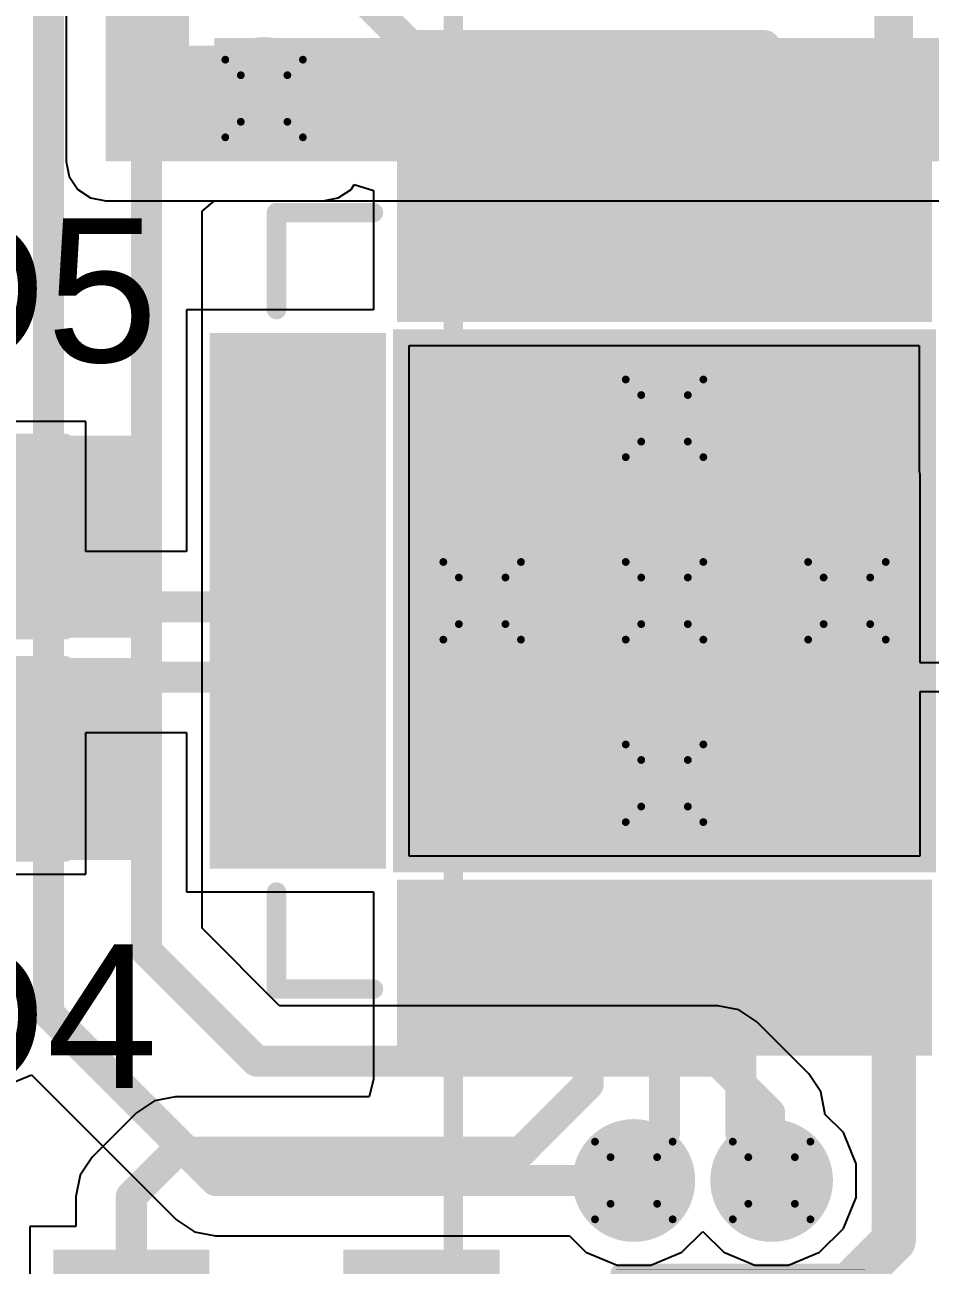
# Model space of a CAD drawing. Header units: inches. Extents: x -0.2 to 18.2, y -0.3 to 3.9.
# Drawn here: x 0.1261 to 0.3595, y 1.0888 to 1.4082 of the extents above; entities that cross this region are included whole.
import ezdxf

# ---------------------------------------------------------------- set-up
doc = ezdxf.new("R2010")
doc.units = ezdxf.units.IN
doc.header["$MEASUREMENT"] = 0
for name, color, linetype in [('Bottom Layer', 5, 'Continuous'), ('Bottom Overlay', 54, 'Continuous'), ('Bottom Solder', 6, 'Continuous'), ('Drill Drawing', 1, 'Continuous'), ('Top Layer', 1, 'Continuous'), ('Top Overlay', 2, 'Continuous'), ('Top Paste', 8, 'Continuous'), ('Top Solder', 216, 'Continuous'), ('Via Holes', 16, 'Continuous')]:
    doc.layers.add(name, color=color, linetype=linetype)
doc.styles.add('Arial', font='', dxfattribs={"height": 0.2})
doc.styles.get('Arial').set_extended_font_data('Arial')

# ---------------------------------------------------------------- blocks, each defined once
blk = doc.blocks.new('28_QFN__5_5___1')
at = {"layer": 'Top Layer'}
for points in [[(-0.06496, 0.11319), (-0.05315, 0.11319), (-0.05315, 0.07579), (-0.06496, 0.07579)], [(-0.04528, 0.11319), (-0.03346, 0.11319), (-0.03346, 0.07579), (-0.04528, 0.07579)], [(-0.02559, 0.11319), (-0.01378, 0.11319), (-0.01378, 0.07579), (-0.02559, 0.07579)], [(-0.00591, 0.11319), (0.00591, 0.11319), (0.00591, 0.07579), (-0.00591, 0.07579)], [(0.01378, 0.11319), (0.02559, 0.11319), (0.02559, 0.07579), (0.01378, 0.07579)], [(0.03346, 0.11319), (0.04528, 0.11319), (0.04528, 0.07579), (0.03346, 0.07579)], [(0.05315, 0.11319), (0.06496, 0.11319), (0.06496, 0.07579), (0.05315, 0.07579)], [(-0.11319, 0.06496), (-0.07579, 0.06496), (-0.07579, 0.05315), (-0.11319, 0.05315)], [(-0.06594, 0.06595), (0.06594, 0.06595), (0.06594, -0.06594), (-0.06594, -0.06594)], [(0.07579, 0.06496), (0.11319, 0.06496), (0.11319, 0.05315), (0.07579, 0.05315)], [(-0.11319, 0.04528), (-0.07579, 0.04528), (-0.07579, 0.03346), (-0.11319, 0.03346)], [(0.07579, 0.04528), (0.11319, 0.04528), (0.11319, 0.03346), (0.07579, 0.03346)], [(-0.11319, 0.02559), (-0.07579, 0.02559), (-0.07579, 0.01378), (-0.11319, 0.01378)], [(0.07579, 0.02559), (0.11319, 0.02559), (0.11319, 0.01378), (0.07579, 0.01378)], [(-0.11319, 0.00591), (-0.07579, 0.00591), (-0.07579, -0.00591), (-0.11319, -0.00591)], [(0.07579, 0.00591), (0.11319, 0.00591), (0.11319, -0.00591), (0.07579, -0.00591)], [(-0.11319, -0.01378), (-0.07579, -0.01378), (-0.07579, -0.02559), (-0.11319, -0.02559)], [(0.07579, -0.01378), (0.11319, -0.01378), (0.11319, -0.02559), (0.07579, -0.02559)], [(-0.11319, -0.03346), (-0.07579, -0.03346), (-0.07579, -0.04528), (-0.11319, -0.04528)], [(0.07579, -0.03346), (0.11319, -0.03346), (0.11319, -0.04528), (0.07579, -0.04528)], [(-0.11319, -0.05315), (-0.07579, -0.05315), (-0.07579, -0.06496), (-0.11319, -0.06496)], [(0.07579, -0.05315), (0.11319, -0.05315), (0.11319, -0.06496), (0.07579, -0.06496)], [(-0.06496, -0.07579), (-0.05315, -0.07579), (-0.05315, -0.11319), (-0.06496, -0.11319)], [(-0.04528, -0.07579), (-0.03346, -0.07579), (-0.03346, -0.11319), (-0.04528, -0.11319)], [(-0.02559, -0.07579), (-0.01378, -0.07579), (-0.01378, -0.11319), (-0.02559, -0.11319)], [(-0.00591, -0.07579), (0.00591, -0.07579), (0.00591, -0.11319), (-0.00591, -0.11319)], [(0.01378, -0.07579), (0.02559, -0.07579), (0.02559, -0.11319), (0.01378, -0.11319)], [(0.03346, -0.07579), (0.04528, -0.07579), (0.04528, -0.11319), (0.03346, -0.11319)], [(0.05315, -0.07579), (0.06496, -0.07579), (0.06496, -0.11319), (0.05315, -0.11319)]]:
    blk.add_hatch(color=1, dxfattribs=at).paths.add_polyline_path(points)
at = {"layer": 'Top Paste'}
for points in [[(-0.06496, 0.11319), (-0.05315, 0.11319), (-0.05315, 0.07579), (-0.06496, 0.07579)], [(-0.04528, 0.11319), (-0.03346, 0.11319), (-0.03346, 0.07579), (-0.04528, 0.07579)], [(-0.02559, 0.11319), (-0.01378, 0.11319), (-0.01378, 0.07579), (-0.02559, 0.07579)], [(-0.00591, 0.11319), (0.00591, 0.11319), (0.00591, 0.07579), (-0.00591, 0.07579)], [(0.01378, 0.11319), (0.02559, 0.11319), (0.02559, 0.07579), (0.01378, 0.07579)], [(0.03346, 0.11319), (0.04528, 0.11319), (0.04528, 0.07579), (0.03346, 0.07579)], [(0.05315, 0.11319), (0.06496, 0.11319), (0.06496, 0.07579), (0.05315, 0.07579)], [(-0.11319, 0.06496), (-0.07579, 0.06496), (-0.07579, 0.05315), (-0.11319, 0.05315)], [(-0.06594, 0.06595), (0.06594, 0.06595), (0.06594, -0.06594), (-0.06594, -0.06594)], [(0.07579, 0.06496), (0.11319, 0.06496), (0.11319, 0.05315), (0.07579, 0.05315)], [(-0.11319, 0.04528), (-0.07579, 0.04528), (-0.07579, 0.03346), (-0.11319, 0.03346)], [(0.07579, 0.04528), (0.11319, 0.04528), (0.11319, 0.03346), (0.07579, 0.03346)], [(-0.11319, 0.02559), (-0.07579, 0.02559), (-0.07579, 0.01378), (-0.11319, 0.01378)], [(0.07579, 0.02559), (0.11319, 0.02559), (0.11319, 0.01378), (0.07579, 0.01378)], [(-0.11319, 0.00591), (-0.07579, 0.00591), (-0.07579, -0.00591), (-0.11319, -0.00591)], [(0.07579, 0.00591), (0.11319, 0.00591), (0.11319, -0.00591), (0.07579, -0.00591)], [(-0.11319, -0.01378), (-0.07579, -0.01378), (-0.07579, -0.02559), (-0.11319, -0.02559)], [(0.07579, -0.01378), (0.11319, -0.01378), (0.11319, -0.02559), (0.07579, -0.02559)], [(-0.11319, -0.03346), (-0.07579, -0.03346), (-0.07579, -0.04528), (-0.11319, -0.04528)], [(0.07579, -0.03346), (0.11319, -0.03346), (0.11319, -0.04528), (0.07579, -0.04528)], [(-0.11319, -0.05315), (-0.07579, -0.05315), (-0.07579, -0.06496), (-0.11319, -0.06496)], [(0.07579, -0.05315), (0.11319, -0.05315), (0.11319, -0.06496), (0.07579, -0.06496)], [(-0.06496, -0.07579), (-0.05315, -0.07579), (-0.05315, -0.11319), (-0.06496, -0.11319)], [(-0.04528, -0.07579), (-0.03346, -0.07579), (-0.03346, -0.11319), (-0.04528, -0.11319)], [(-0.02559, -0.07579), (-0.01378, -0.07579), (-0.01378, -0.11319), (-0.02559, -0.11319)], [(-0.00591, -0.07579), (0.00591, -0.07579), (0.00591, -0.11319), (-0.00591, -0.11319)], [(0.01378, -0.07579), (0.02559, -0.07579), (0.02559, -0.11319), (0.01378, -0.11319)], [(0.03346, -0.07579), (0.04528, -0.07579), (0.04528, -0.11319), (0.03346, -0.11319)], [(0.05315, -0.07579), (0.06496, -0.07579), (0.06496, -0.11319), (0.05315, -0.11319)]]:
    blk.add_hatch(color=8, dxfattribs=at).paths.add_polyline_path(points)
at = {"layer": 'Top Solder'}
for points in [[(-0.06896, 0.11719), (-0.04915, 0.11719), (-0.04915, 0.07179), (-0.06896, 0.07179)], [(-0.04928, 0.11719), (-0.02946, 0.11719), (-0.02946, 0.07179), (-0.04928, 0.07179)], [(-0.02959, 0.11719), (-0.00978, 0.11719), (-0.00978, 0.07179), (-0.02959, 0.07179)], [(-0.00991, 0.11719), (0.00991, 0.11719), (0.00991, 0.07179), (-0.00991, 0.07179)], [(0.00978, 0.11719), (0.02959, 0.11719), (0.02959, 0.07179), (0.00978, 0.07179)], [(0.02946, 0.11719), (0.04928, 0.11719), (0.04928, 0.07179), (0.02946, 0.07179)], [(0.04915, 0.11719), (0.06896, 0.11719), (0.06896, 0.07179), (0.04915, 0.07179)], [(-0.11719, 0.06896), (-0.07179, 0.06896), (-0.07179, 0.04915), (-0.11719, 0.04915)], [(-0.06994, 0.06994), (0.06994, 0.06994), (0.06994, -0.06994), (-0.06994, -0.06994)], [(0.07179, 0.06896), (0.11719, 0.06896), (0.11719, 0.04915), (0.07179, 0.04915)], [(-0.11719, 0.04928), (-0.07179, 0.04928), (-0.07179, 0.02946), (-0.11719, 0.02946)], [(0.07179, 0.04928), (0.11719, 0.04928), (0.11719, 0.02946), (0.07179, 0.02946)], [(-0.11719, 0.02959), (-0.07179, 0.02959), (-0.07179, 0.00978), (-0.11719, 0.00978)], [(0.07179, 0.02959), (0.11719, 0.02959), (0.11719, 0.00978), (0.07179, 0.00978)], [(-0.11719, 0.00991), (-0.07179, 0.00991), (-0.07179, -0.00991), (-0.11719, -0.00991)], [(0.07179, 0.00991), (0.11719, 0.00991), (0.11719, -0.00991), (0.07179, -0.00991)], [(-0.11719, -0.00978), (-0.07179, -0.00978), (-0.07179, -0.02959), (-0.11719, -0.02959)], [(0.07179, -0.00978), (0.11719, -0.00978), (0.11719, -0.02959), (0.07179, -0.02959)], [(-0.11719, -0.02946), (-0.07179, -0.02946), (-0.07179, -0.04928), (-0.11719, -0.04928)], [(0.07179, -0.02946), (0.11719, -0.02946), (0.11719, -0.04928), (0.07179, -0.04928)], [(-0.11719, -0.04915), (-0.07179, -0.04915), (-0.07179, -0.06896), (-0.11719, -0.06896)], [(0.07179, -0.04915), (0.11719, -0.04915), (0.11719, -0.06896), (0.07179, -0.06896)], [(-0.06896, -0.07179), (-0.04915, -0.07179), (-0.04915, -0.11719), (-0.06896, -0.11719)], [(-0.04928, -0.07179), (-0.02946, -0.07179), (-0.02946, -0.11719), (-0.04928, -0.11719)], [(-0.02959, -0.07179), (-0.00978, -0.07179), (-0.00978, -0.11719), (-0.02959, -0.11719)], [(-0.00991, -0.07179), (0.00991, -0.07179), (0.00991, -0.11719), (-0.00991, -0.11719)], [(0.00978, -0.07179), (0.02959, -0.07179), (0.02959, -0.11719), (0.00978, -0.11719)], [(0.02946, -0.07179), (0.04928, -0.07179), (0.04928, -0.11719), (0.02946, -0.11719)], [(0.04915, -0.07179), (0.06896, -0.07179), (0.06896, -0.11719), (0.04915, -0.11719)]]:
    blk.add_hatch(color=216, dxfattribs=at).paths.add_polyline_path(points)
at = {"layer": 'Top Overlay', "const_width": 0.005}
for points in [[(-0.075, 0.1), (-0.1, 0.1)], [(-0.1, 0.1), (-0.1, 0.075)], [(0.1, 0.1), (0.075, 0.1)], [(0.1, 0.1), (0.1, 0.075)], [(-0.119, 0.06), (-0.124, 0.065)], [(-0.124, 0.065), (-0.124, 0.055)], [(-0.119, 0.06), (-0.124, 0.055)], [(-0.1, -0.075), (-0.1, -0.1)], [(0.1, -0.075), (0.1, -0.1)], [(-0.075, -0.1), (-0.1, -0.1)], [(0.1, -0.1), (0.075, -0.1)]]:
    blk.add_lwpolyline(points, dxfattribs=at)
at = {"layer": 'Top Overlay', "const_width": 0.0025}
for points in [[(-0.10125, 0.1, 1), (-0.09875, 0.1, 1)], [(-0.10125, 0.1, 1), (-0.09875, 0.1, 1)], [(-0.07625, 0.1, 1), (-0.07375, 0.1, 1)], [(0.07375, 0.1, 1), (0.07625, 0.1, 1)], [(0.09875, 0.1, 1), (0.10125, 0.1, 1)], [(0.09875, 0.1, 1), (0.10125, 0.1, 1)], [(-0.10125, 0.075, 1), (-0.09875, 0.075, 1)], [(0.09875, 0.075, 1), (0.10125, 0.075, 1)], [(-0.12525, 0.065, 1), (-0.12275, 0.065, 1)], [(-0.12525, 0.065, 1), (-0.12275, 0.065, 1)], [(-0.12025, 0.06, 1), (-0.11775, 0.06, 1)], [(-0.12025, 0.06, 1), (-0.11775, 0.06, 1)], [(-0.12525, 0.055, 1), (-0.12275, 0.055, 1)], [(-0.12525, 0.055, 1), (-0.12275, 0.055, 1)], [(-0.10125, -0.075, 1), (-0.09875, -0.075, 1)], [(0.09875, -0.075, 1), (0.10125, -0.075, 1)], [(-0.10125, -0.1, 1), (-0.09875, -0.1, 1)], [(-0.10125, -0.1, 1), (-0.09875, -0.1, 1)], [(-0.07625, -0.1, 1), (-0.07375, -0.1, 1)], [(0.07375, -0.1, 1), (0.07625, -0.1, 1)], [(0.09875, -0.1, 1), (0.10125, -0.1, 1)], [(0.09875, -0.1, 1), (0.10125, -0.1, 1)]]:
    blk.add_lwpolyline(points, format="xyb", close=True, dxfattribs=at)
blk = doc.blocks.new('R___0402_9')
at = {"layer": 'Top Layer'}
for points in [[(-0.0275, -0.0125), (-0.0275, 0.0125), (-0.0095, 0.0125), (-0.0095, -0.0125)], [(0.0095, -0.0125), (0.0095, 0.0125), (0.0275, 0.0125), (0.0275, -0.0125)]]:
    blk.add_hatch(color=1, dxfattribs=at).paths.add_polyline_path(points)
at = {"layer": 'Top Paste'}
for points in [[(-0.0275, -0.0125), (-0.0275, 0.0125), (-0.0095, 0.0125), (-0.0095, -0.0125)], [(0.0095, -0.0125), (0.0095, 0.0125), (0.0275, 0.0125), (0.0275, -0.0125)]]:
    blk.add_hatch(color=8, dxfattribs=at).paths.add_polyline_path(points)
at = {"layer": 'Top Solder'}
for points in [[(-0.02967, -0.01467), (-0.02967, 0.01467), (-0.00733, 0.01467), (-0.00733, -0.01467)], [(0.00733, -0.01467), (0.00733, 0.01467), (0.02967, 0.01467), (0.02967, -0.01467)]]:
    blk.add_hatch(color=216, dxfattribs=at).paths.add_polyline_path(points)
at = {"layer": 'Top Overlay'}
for points, const_width in [([(0.031, 0.016), (-0.031, 0.016)], 0.005), ([(-0.031, 0.016), (-0.031, -0.016)], 0.005), ([(0.031, 0.016), (0.031, -0.016)], 0.005), ([(0.031, -0.016), (-0.031, -0.016)], 0.005), ([(0.032, -0.017), (-0.032, -0.017)], 0.000127)]:
    blk.add_lwpolyline(points, dxfattribs=dict(at, const_width=const_width))
for points, const_width in [([(-0.03225, 0.016, 1), (-0.02975, 0.016, 1)], 0.0025), ([(-0.03225, 0.016, 1), (-0.02975, 0.016, 1)], 0.0025), ([(0.02975, 0.016, 1), (0.03225, 0.016, 1)], 0.0025), ([(0.02975, 0.016, 1), (0.03225, 0.016, 1)], 0.0025), ([(-0.03225, -0.016, 1), (-0.02975, -0.016, 1)], 0.0025), ([(-0.03225, -0.016, 1), (-0.02975, -0.016, 1)], 0.0025), ([(0.02975, -0.016, 1), (0.03225, -0.016, 1)], 0.0025), ([(0.02975, -0.016, 1), (0.03225, -0.016, 1)], 0.0025), ([(-0.03203, -0.017, 1), (-0.03197, -0.017, 1)], 0.0000635), ([(0.03197, -0.017, 1), (0.03203, -0.017, 1)], 0.0000635)]:
    blk.add_lwpolyline(points, format="xyb", close=True, dxfattribs=dict(at, const_width=const_width))
blk = doc.blocks.new('SOT_23_14')
at = {"layer": 'Top Layer'}
for points in [[(-0.01614, 0.05748), (0.01614, 0.05748), (0.01614, 0.02126), (-0.01614, 0.02126)], [(-0.05354, -0.02126), (-0.02126, -0.02126), (-0.02126, -0.05748), (-0.05354, -0.05748)], [(0.02126, -0.02126), (0.05354, -0.02126), (0.05354, -0.05748), (0.02126, -0.05748)]]:
    blk.add_hatch(color=1, dxfattribs=at).paths.add_polyline_path(points)
at = {"layer": 'Top Paste'}
for points in [[(-0.01614, 0.05748), (0.01614, 0.05748), (0.01614, 0.02126), (-0.01614, 0.02126)], [(-0.05354, -0.02126), (-0.02126, -0.02126), (-0.02126, -0.05748), (-0.05354, -0.05748)], [(0.02126, -0.02126), (0.05354, -0.02126), (0.05354, -0.05748), (0.02126, -0.05748)]]:
    blk.add_hatch(color=8, dxfattribs=at).paths.add_polyline_path(points)
at = {"layer": 'Top Solder'}
for points in [[(-0.02014, 0.06148), (0.02014, 0.06148), (0.02014, 0.01726), (-0.02014, 0.01726)], [(-0.05754, -0.01726), (-0.01726, -0.01726), (-0.01726, -0.06148), (-0.05754, -0.06148)], [(0.01726, -0.01726), (0.05754, -0.01726), (0.05754, -0.06148), (0.01726, -0.06148)]]:
    blk.add_hatch(color=216, dxfattribs=at).paths.add_polyline_path(points)
at = {"layer": 'Top Overlay', "const_width": 0.005}
for points in [[(-0.022, 0.032), (-0.061, 0.032)], [(-0.061, 0.032), (-0.061, -0.023)], [(0.061, 0.032), (0.022, 0.032)], [(0.061, 0.032), (0.061, -0.023)], [(0.013, -0.031), (-0.013, -0.031)], [(-0.066, -0.041), (-0.066, -0.051)], [(-0.061, -0.046), (-0.066, -0.041)], [(-0.061, -0.046), (-0.066, -0.051)]]:
    blk.add_lwpolyline(points, dxfattribs=at)
at = {"layer": 'Top Overlay', "const_width": 0.0025}
for points in [[(-0.06225, 0.032, 1), (-0.05975, 0.032, 1)], [(-0.06225, 0.032, 1), (-0.05975, 0.032, 1)], [(-0.02325, 0.032, 1), (-0.02075, 0.032, 1)], [(0.02075, 0.032, 1), (0.02325, 0.032, 1)], [(0.05975, 0.032, 1), (0.06225, 0.032, 1)], [(0.05975, 0.032, 1), (0.06225, 0.032, 1)], [(-0.06225, -0.023, 1), (-0.05975, -0.023, 1)], [(0.05975, -0.023, 1), (0.06225, -0.023, 1)], [(-0.01425, -0.031, 1), (-0.01175, -0.031, 1)], [(0.01175, -0.031, 1), (0.01425, -0.031, 1)], [(-0.06725, -0.041, 1), (-0.06475, -0.041, 1)], [(-0.06725, -0.041, 1), (-0.06475, -0.041, 1)], [(-0.06225, -0.046, 1), (-0.05975, -0.046, 1)], [(-0.06225, -0.046, 1), (-0.05975, -0.046, 1)], [(-0.06725, -0.051, 1), (-0.06475, -0.051, 1)], [(-0.06725, -0.051, 1), (-0.06475, -0.051, 1)]]:
    blk.add_lwpolyline(points, format="xyb", close=True, dxfattribs=at)
blk = doc.blocks.new('LED_0603_15')
at = {"layer": 'Top Layer'}
for points in [[(-0.03937, 0.01969), (-0.01969, 0.01969), (-0.01969, -0.01969), (-0.03937, -0.01969)], [(0.01969, 0.01969), (0.03937, 0.01969), (0.03937, -0.01969), (0.01969, -0.01969)]]:
    blk.add_hatch(color=1, dxfattribs=at).paths.add_polyline_path(points)
at = {"layer": 'Top Overlay'}
blk.add_hatch(color=2, dxfattribs=at).paths.add_polyline_path([(0.044, -0.026), (0.069, -0.026), (0.069, 0.026), (0.044, 0.026)])
at = {"layer": 'Top Paste'}
for points in [[(-0.03937, 0.01969), (-0.01969, 0.01969), (-0.01969, -0.01969), (-0.03937, -0.01969)], [(0.01969, 0.01969), (0.03937, 0.01969), (0.03937, -0.01969), (0.01969, -0.01969)]]:
    blk.add_hatch(color=8, dxfattribs=at).paths.add_polyline_path(points)
at = {"layer": 'Top Solder'}
for points in [[(-0.04337, 0.02369), (-0.01569, 0.02369), (-0.01569, -0.02369), (-0.04337, -0.02369)], [(0.01569, 0.02369), (0.04337, 0.02369), (0.04337, -0.02369), (0.01569, -0.02369)]]:
    blk.add_hatch(color=216, dxfattribs=at).paths.add_polyline_path(points)
at = {"layer": 'Top Overlay', "const_width": 0.005}
for points in [[(-0.044, -0.024), (-0.044, 0.024)], [(-0.044, 0.024), (-0.017, 0.024)], [(0.017, 0.024), (0.044, 0.024)], [(0.044, -0.024), (0.044, 0.024)], [(-0.044, -0.024), (-0.017, -0.024)], [(0.017, -0.024), (0.044, -0.024)]]:
    blk.add_lwpolyline(points, dxfattribs=at)
at = {"layer": 'Top Overlay', "const_width": 0.0025}
for points in [[(-0.04525, 0.024, 1), (-0.04275, 0.024, 1)], [(-0.04525, 0.024, 1), (-0.04275, 0.024, 1)], [(-0.01825, 0.024, 1), (-0.01575, 0.024, 1)], [(0.01575, 0.024, 1), (0.01825, 0.024, 1)], [(0.04275, 0.024, 1), (0.04525, 0.024, 1)], [(0.04275, 0.024, 1), (0.04525, 0.024, 1)], [(-0.04525, -0.024, 1), (-0.04275, -0.024, 1)], [(-0.04525, -0.024, 1), (-0.04275, -0.024, 1)], [(-0.01825, -0.024, 1), (-0.01575, -0.024, 1)], [(0.01575, -0.024, 1), (0.01825, -0.024, 1)], [(0.04275, -0.024, 1), (0.04525, -0.024, 1)], [(0.04275, -0.024, 1), (0.04525, -0.024, 1)]]:
    blk.add_lwpolyline(points, format="xyb", close=True, dxfattribs=at)
blk = doc.blocks.new('LED_0603_16')
at = {"layer": 'Top Layer'}
for points in [[(-0.03937, 0.01969), (-0.01969, 0.01969), (-0.01969, -0.01969), (-0.03937, -0.01969)], [(0.01969, 0.01969), (0.03937, 0.01969), (0.03937, -0.01969), (0.01969, -0.01969)]]:
    blk.add_hatch(color=1, dxfattribs=at).paths.add_polyline_path(points)
at = {"layer": 'Top Overlay'}
blk.add_hatch(color=2, dxfattribs=at).paths.add_polyline_path([(0.044, -0.026), (0.069, -0.026), (0.069, 0.026), (0.044, 0.026)])
at = {"layer": 'Top Paste'}
for points in [[(-0.03937, 0.01969), (-0.01969, 0.01969), (-0.01969, -0.01969), (-0.03937, -0.01969)], [(0.01969, 0.01969), (0.03937, 0.01969), (0.03937, -0.01969), (0.01969, -0.01969)]]:
    blk.add_hatch(color=8, dxfattribs=at).paths.add_polyline_path(points)
at = {"layer": 'Top Solder'}
for points in [[(-0.04337, 0.02369), (-0.01569, 0.02369), (-0.01569, -0.02369), (-0.04337, -0.02369)], [(0.01569, 0.02369), (0.04337, 0.02369), (0.04337, -0.02369), (0.01569, -0.02369)]]:
    blk.add_hatch(color=216, dxfattribs=at).paths.add_polyline_path(points)
at = {"layer": 'Top Overlay', "const_width": 0.005}
for points in [[(-0.044, -0.024), (-0.044, 0.024)], [(-0.044, 0.024), (-0.017, 0.024)], [(0.017, 0.024), (0.044, 0.024)], [(0.044, -0.024), (0.044, 0.024)], [(-0.044, -0.024), (-0.017, -0.024)], [(0.017, -0.024), (0.044, -0.024)]]:
    blk.add_lwpolyline(points, dxfattribs=at)
at = {"layer": 'Top Overlay', "const_width": 0.0025}
for points in [[(-0.04525, 0.024, 1), (-0.04275, 0.024, 1)], [(-0.04525, 0.024, 1), (-0.04275, 0.024, 1)], [(-0.01825, 0.024, 1), (-0.01575, 0.024, 1)], [(0.01575, 0.024, 1), (0.01825, 0.024, 1)], [(0.04275, 0.024, 1), (0.04525, 0.024, 1)], [(0.04275, 0.024, 1), (0.04525, 0.024, 1)], [(-0.04525, -0.024, 1), (-0.04275, -0.024, 1)], [(-0.04525, -0.024, 1), (-0.04275, -0.024, 1)], [(-0.01825, -0.024, 1), (-0.01575, -0.024, 1)], [(0.01575, -0.024, 1), (0.01825, -0.024, 1)], [(0.04275, -0.024, 1), (0.04525, -0.024, 1)], [(0.04275, -0.024, 1), (0.04525, -0.024, 1)]]:
    blk.add_lwpolyline(points, format="xyb", close=True, dxfattribs=at)
blk = doc.blocks.new('1_3_______OLED_B_32')
at = {"layer": 'Bottom Overlay', "const_width": 0.005}
blk.add_lwpolyline([(0.69864, 1.24577), (0.69864, -0.081)], dxfattribs=at)

msp = doc.modelspace()

# ---------------------------------------------------------------- hatches: boundary and pattern name
at = {"layer": 'Bottom Layer'}
msp.add_hatch(color=5, dxfattribs=at).paths.add_polyline_path([(0.175, 1.37307), (0.392, 1.37307), (0.392, 1.40488), (0.175, 1.40488)])
h = msp.add_hatch(color=5, dxfattribs=at)
edge = h.paths.add_edge_path()
edge.add_arc((0.18781, 1.38926), 0.01181, 0, 360)
h = msp.add_hatch(color=5, dxfattribs=at)
edge = h.paths.add_edge_path()
edge.add_arc((0.291, 1.30688), 0.01181, 0, 360)
h = msp.add_hatch(color=5, dxfattribs=at)
edge = h.paths.add_edge_path()
edge.add_arc((0.244, 1.25988), 0.01181, 0, 360)
h = msp.add_hatch(color=5, dxfattribs=at)
edge = h.paths.add_edge_path()
edge.add_arc((0.291, 1.25988), 0.01181, 0, 360)
h = msp.add_hatch(color=5, dxfattribs=at)
edge = h.paths.add_edge_path()
edge.add_arc((0.338, 1.25988), 0.01181, 0, 360)
h = msp.add_hatch(color=5, dxfattribs=at)
edge = h.paths.add_edge_path()
edge.add_arc((0.291, 1.21288), 0.01181, 0, 360)
h = msp.add_hatch(color=5, dxfattribs=at)
edge = h.paths.add_edge_path()
edge.add_arc((0.28309, 1.11057), 0.01181, 0, 360)
h = msp.add_hatch(color=5, dxfattribs=at)
edge = h.paths.add_edge_path()
edge.add_arc((0.31859, 1.11057), 0.01181, 0, 360)
at = {"layer": 'Bottom Solder'}
h = msp.add_hatch(color=6, dxfattribs=at)
edge = h.paths.add_edge_path()
edge.add_arc((0.18781, 1.38926), 0.01581, 0, 360)
h = msp.add_hatch(color=6, dxfattribs=at)
edge = h.paths.add_edge_path()
edge.add_arc((0.291, 1.30688), 0.01581, 0, 360)
h = msp.add_hatch(color=6, dxfattribs=at)
edge = h.paths.add_edge_path()
edge.add_arc((0.244, 1.25988), 0.01581, 0, 360)
h = msp.add_hatch(color=6, dxfattribs=at)
edge = h.paths.add_edge_path()
edge.add_arc((0.291, 1.25988), 0.01581, 0, 360)
h = msp.add_hatch(color=6, dxfattribs=at)
edge = h.paths.add_edge_path()
edge.add_arc((0.338, 1.25988), 0.01581, 0, 360)
h = msp.add_hatch(color=6, dxfattribs=at)
edge = h.paths.add_edge_path()
edge.add_arc((0.291, 1.21288), 0.01581, 0, 360)
h = msp.add_hatch(color=6, dxfattribs=at)
edge = h.paths.add_edge_path()
edge.add_arc((0.28309, 1.11057), 0.01581, 0, 360)
h = msp.add_hatch(color=6, dxfattribs=at)
edge = h.paths.add_edge_path()
edge.add_arc((0.31859, 1.11057), 0.01581, 0, 360)
at = {"layer": 'Top Layer'}
for points in [[(0.147, 1.37307), (0.1685, 1.37307), (0.1685, 1.47988), (0.147, 1.47988)], [(0.147, 1.37307), (0.203, 1.37307), (0.203, 1.40288), (0.147, 1.40288)]]:
    msp.add_hatch(color=1, dxfattribs=at).paths.add_polyline_path(points)
h = msp.add_hatch(color=1, dxfattribs=at)
edge = h.paths.add_edge_path()
edge.add_arc((0.18781, 1.38926), 0.01181, 0, 360)
h = msp.add_hatch(color=1, dxfattribs=at)
edge = h.paths.add_edge_path()
edge.add_arc((0.291, 1.30688), 0.01181, 0, 360)
h = msp.add_hatch(color=1, dxfattribs=at)
edge = h.paths.add_edge_path()
edge.add_arc((0.244, 1.25988), 0.01181, 0, 360)
h = msp.add_hatch(color=1, dxfattribs=at)
edge = h.paths.add_edge_path()
edge.add_arc((0.291, 1.25988), 0.01181, 0, 360)
h = msp.add_hatch(color=1, dxfattribs=at)
edge = h.paths.add_edge_path()
edge.add_arc((0.338, 1.25988), 0.01181, 0, 360)
h = msp.add_hatch(color=1, dxfattribs=at)
edge = h.paths.add_edge_path()
edge.add_arc((0.291, 1.21288), 0.01181, 0, 360)
h = msp.add_hatch(color=1, dxfattribs=at)
edge = h.paths.add_edge_path()
edge.add_arc((0.28309, 1.11057), 0.01181, 0, 360)
h = msp.add_hatch(color=1, dxfattribs=at)
edge = h.paths.add_edge_path()
edge.add_arc((0.31859, 1.11057), 0.01181, 0, 360)
at = {"layer": 'Top Solder'}
h = msp.add_hatch(color=216, dxfattribs=at)
edge = h.paths.add_edge_path()
edge.add_arc((0.18781, 1.38926), 0.01581, 0, 360)
h = msp.add_hatch(color=216, dxfattribs=at)
edge = h.paths.add_edge_path()
edge.add_arc((0.291, 1.30688), 0.01581, 0, 360)
h = msp.add_hatch(color=216, dxfattribs=at)
edge = h.paths.add_edge_path()
edge.add_arc((0.244, 1.25988), 0.01581, 0, 360)
h = msp.add_hatch(color=216, dxfattribs=at)
edge = h.paths.add_edge_path()
edge.add_arc((0.291, 1.25988), 0.01581, 0, 360)
h = msp.add_hatch(color=216, dxfattribs=at)
edge = h.paths.add_edge_path()
edge.add_arc((0.338, 1.25988), 0.01581, 0, 360)
h = msp.add_hatch(color=216, dxfattribs=at)
edge = h.paths.add_edge_path()
edge.add_arc((0.291, 1.21288), 0.01581, 0, 360)
h = msp.add_hatch(color=216, dxfattribs=at)
edge = h.paths.add_edge_path()
edge.add_arc((0.28309, 1.11057), 0.01581, 0, 360)
h = msp.add_hatch(color=216, dxfattribs=at)
edge = h.paths.add_edge_path()
edge.add_arc((0.31859, 1.11057), 0.01581, 0, 360)
at = {"layer": 'Via Holes'}
h = msp.add_hatch(color=7, dxfattribs=at)
edge = h.paths.add_edge_path()
edge.add_arc((0.18781, 1.38926), 0.00591, 0, 360)
h = msp.add_hatch(color=7, dxfattribs=at)
edge = h.paths.add_edge_path()
edge.add_arc((0.291, 1.30688), 0.00591, 0, 360)
h = msp.add_hatch(color=7, dxfattribs=at)
edge = h.paths.add_edge_path()
edge.add_arc((0.244, 1.25988), 0.00591, 0, 360)
h = msp.add_hatch(color=7, dxfattribs=at)
edge = h.paths.add_edge_path()
edge.add_arc((0.291, 1.25988), 0.00591, 0, 360)
h = msp.add_hatch(color=7, dxfattribs=at)
edge = h.paths.add_edge_path()
edge.add_arc((0.338, 1.25988), 0.00591, 0, 360)
h = msp.add_hatch(color=7, dxfattribs=at)
edge = h.paths.add_edge_path()
edge.add_arc((0.291, 1.21288), 0.00591, 0, 360)
h = msp.add_hatch(color=7, dxfattribs=at)
edge = h.paths.add_edge_path()
edge.add_arc((0.28309, 1.11057), 0.00591, 0, 360)
h = msp.add_hatch(color=7, dxfattribs=at)
edge = h.paths.add_edge_path()
edge.add_arc((0.31859, 1.11057), 0.00591, 0, 360)

# ---------------------------------------------------------------- linework, layer by layer
at = {"layer": 'Bottom Layer'}
for p, q in [((0.17181, 1.36025), (0.175, 1.36287)), ((0.175, 1.36287), (0.392, 1.36287)), ((0.17181, 1.17555), (0.17181, 1.36025)), ((0.19176, 1.15559), (0.17181, 1.17555)), ((0.30472, 1.15559), (0.19176, 1.15559)), ((0.31018, 1.1545), (0.30472, 1.15559)), ((0.30472, 1.15559), (0.30472, 1.15559)), ((0.31481, 1.15141), (0.31018, 1.1545)), ((0.32816, 1.13806), (0.31481, 1.15141)), ((0.12329, 1.13588), (0.12791, 1.13779)), ((0.12791, 1.13779), (0.16523, 1.10047)), ((0.33125, 1.13343), (0.32816, 1.13806)), ((0.32816, 1.13806), (0.32816, 1.13806)), ((0.33234, 1.12797), (0.33125, 1.13343)), ((0.33234, 1.12766), (0.33234, 1.12797)), ((0.33708, 1.12292), (0.33234, 1.12766)), ((0.3404, 1.1149), (0.33708, 1.12292)), ((0.3404, 1.10623), (0.3404, 1.1149)), ((0.33708, 1.09821), (0.3404, 1.10623)), ((0.16523, 1.10047), (0.16523, 1.10047)), ((0.16523, 1.10047), (0.16986, 1.09738)), ((0.16986, 1.09738), (0.17533, 1.09629)), ((0.17533, 1.09629), (0.17533, 1.09629)), ((0.17533, 1.09629), (0.26652, 1.09629)), ((0.26652, 1.09629), (0.27074, 1.09207)), ((0.29545, 1.09207), (0.30084, 1.09747)), ((0.30084, 1.09747), (0.30624, 1.09207)), ((0.33095, 1.09207), (0.33708, 1.09821)), ((0.27074, 1.09207), (0.27876, 1.08875)), ((0.28743, 1.08875), (0.29545, 1.09207)), ((0.30624, 1.09207), (0.31425, 1.08875)), ((0.32293, 1.08875), (0.33095, 1.09207)), ((0.27876, 1.08875), (0.28743, 1.08875)), ((0.31425, 1.08875), (0.32293, 1.08875))]:
    msp.add_line(p, q, dxfattribs=at)
at = {"layer": 'Bottom Layer', "const_width": 0.008}
for points in [[(0.13223, 1.15366), (0.13223, 1.6407)], [(0.15753, 1.16963), (0.15753, 1.627)], [(0.15753, 1.16963), (0.18585, 1.14132)], [(0.13223, 1.15366), (0.17533, 1.11057)], [(0.18585, 1.14132), (0.30472, 1.14132)], [(0.30472, 1.14132), (0.31807, 1.12797)], [(0.31807, 1.11109), (0.31807, 1.12797)], [(0.31807, 1.11109), (0.31859, 1.11057)], [(0.17533, 1.11057), (0.28309, 1.11057)]]:
    msp.add_lwpolyline(points, dxfattribs=at)
at = {"layer": 'Bottom Layer', "const_width": 0.004}
for points in [[(0.15553, 1.16963, 1), (0.15953, 1.16963, 1)], [(0.15553, 1.16963, 1), (0.15953, 1.16963, 1)], [(0.13023, 1.15366, 1), (0.13423, 1.15366, 1)], [(0.13023, 1.15366, 1), (0.13423, 1.15366, 1)], [(0.18385, 1.14132, 1), (0.18785, 1.14132, 1)], [(0.18385, 1.14132, 1), (0.18785, 1.14132, 1)], [(0.30272, 1.14132, 1), (0.30672, 1.14132, 1)], [(0.30272, 1.14132, 1), (0.30672, 1.14132, 1)], [(0.31607, 1.12797, 1), (0.32007, 1.12797, 1)], [(0.31607, 1.12797, 1), (0.32007, 1.12797, 1)], [(0.31607, 1.11109, 1), (0.32007, 1.11109, 1)], [(0.31607, 1.11109, 1), (0.32007, 1.11109, 1)], [(0.17333, 1.11057, 1), (0.17733, 1.11057, 1)], [(0.17333, 1.11057, 1), (0.17733, 1.11057, 1)], [(0.28109, 1.11057, 1), (0.28509, 1.11057, 1)], [(0.31659, 1.11057, 1), (0.32059, 1.11057, 1)]]:
    msp.add_lwpolyline(points, format="xyb", close=True, dxfattribs=at)
at = {"layer": 'Drill Drawing', "const_width": 0.002}
for points in [[(0.17781, 1.39926), (0.19781, 1.39926)], [(0.17781, 1.37926), (0.17781, 1.39926)], [(0.19781, 1.37926), (0.19781, 1.39926)], [(0.18181, 1.39526), (0.19381, 1.39526)], [(0.18181, 1.38326), (0.18181, 1.39526)], [(0.19381, 1.38326), (0.19381, 1.39526)], [(0.18181, 1.38326), (0.19381, 1.38326)], [(0.17781, 1.37926), (0.19781, 1.37926)], [(0.281, 1.31688), (0.301, 1.31688)], [(0.281, 1.29688), (0.281, 1.31688)], [(0.301, 1.29688), (0.301, 1.31688)], [(0.285, 1.31288), (0.297, 1.31288)], [(0.285, 1.30088), (0.285, 1.31288)], [(0.297, 1.30088), (0.297, 1.31288)], [(0.285, 1.30088), (0.297, 1.30088)], [(0.281, 1.29688), (0.301, 1.29688)], [(0.234, 1.26988), (0.254, 1.26988)], [(0.234, 1.24988), (0.234, 1.26988)], [(0.254, 1.24988), (0.254, 1.26988)], [(0.281, 1.26988), (0.301, 1.26988)], [(0.281, 1.24988), (0.281, 1.26988)], [(0.301, 1.24988), (0.301, 1.26988)], [(0.328, 1.26988), (0.348, 1.26988)], [(0.328, 1.24988), (0.328, 1.26988)], [(0.348, 1.24988), (0.348, 1.26988)], [(0.238, 1.26588), (0.25, 1.26588)], [(0.238, 1.25388), (0.238, 1.26588)], [(0.25, 1.25388), (0.25, 1.26588)], [(0.285, 1.26588), (0.297, 1.26588)], [(0.285, 1.25388), (0.285, 1.26588)], [(0.297, 1.25388), (0.297, 1.26588)], [(0.332, 1.26588), (0.344, 1.26588)], [(0.332, 1.25388), (0.332, 1.26588)], [(0.344, 1.25388), (0.344, 1.26588)], [(0.238, 1.25388), (0.25, 1.25388)], [(0.285, 1.25388), (0.297, 1.25388)], [(0.332, 1.25388), (0.344, 1.25388)], [(0.234, 1.24988), (0.254, 1.24988)], [(0.281, 1.24988), (0.301, 1.24988)], [(0.328, 1.24988), (0.348, 1.24988)], [(0.281, 1.22288), (0.301, 1.22288)], [(0.281, 1.20288), (0.281, 1.22288)], [(0.301, 1.20288), (0.301, 1.22288)], [(0.285, 1.21888), (0.297, 1.21888)], [(0.285, 1.20688), (0.285, 1.21888)], [(0.297, 1.20688), (0.297, 1.21888)], [(0.285, 1.20688), (0.297, 1.20688)], [(0.281, 1.20288), (0.301, 1.20288)], [(0.27309, 1.12057), (0.29309, 1.12057)], [(0.27309, 1.10057), (0.27309, 1.12057)], [(0.29309, 1.10057), (0.29309, 1.12057)], [(0.30859, 1.12057), (0.32859, 1.12057)], [(0.30859, 1.10057), (0.30859, 1.12057)], [(0.32859, 1.10057), (0.32859, 1.12057)], [(0.27709, 1.11657), (0.28909, 1.11657)], [(0.27709, 1.10457), (0.27709, 1.11657)], [(0.28909, 1.10457), (0.28909, 1.11657)], [(0.31259, 1.11657), (0.32459, 1.11657)], [(0.31259, 1.10457), (0.31259, 1.11657)], [(0.32459, 1.10457), (0.32459, 1.11657)], [(0.27709, 1.10457), (0.28909, 1.10457)], [(0.31259, 1.10457), (0.32459, 1.10457)], [(0.27309, 1.10057), (0.29309, 1.10057)], [(0.30859, 1.10057), (0.32859, 1.10057)]]:
    msp.add_lwpolyline(points, dxfattribs=at)
at = {"layer": 'Drill Drawing', "const_width": 0.001}
for points in [[(0.17731, 1.39926, 1), (0.17831, 1.39926, 1)], [(0.17731, 1.39926, 1), (0.17831, 1.39926, 1)], [(0.19731, 1.39926, 1), (0.19831, 1.39926, 1)], [(0.19731, 1.39926, 1), (0.19831, 1.39926, 1)], [(0.18131, 1.39526, 1), (0.18231, 1.39526, 1)], [(0.18131, 1.39526, 1), (0.18231, 1.39526, 1)], [(0.19331, 1.39526, 1), (0.19431, 1.39526, 1)], [(0.19331, 1.39526, 1), (0.19431, 1.39526, 1)], [(0.18131, 1.38326, 1), (0.18231, 1.38326, 1)], [(0.18131, 1.38326, 1), (0.18231, 1.38326, 1)], [(0.19331, 1.38326, 1), (0.19431, 1.38326, 1)], [(0.19331, 1.38326, 1), (0.19431, 1.38326, 1)], [(0.17731, 1.37926, 1), (0.17831, 1.37926, 1)], [(0.17731, 1.37926, 1), (0.17831, 1.37926, 1)], [(0.19731, 1.37926, 1), (0.19831, 1.37926, 1)], [(0.19731, 1.37926, 1), (0.19831, 1.37926, 1)], [(0.2805, 1.31688, 1), (0.2815, 1.31688, 1)], [(0.2805, 1.31688, 1), (0.2815, 1.31688, 1)], [(0.3005, 1.31688, 1), (0.3015, 1.31688, 1)], [(0.3005, 1.31688, 1), (0.3015, 1.31688, 1)], [(0.2845, 1.31288, 1), (0.2855, 1.31288, 1)], [(0.2845, 1.31288, 1), (0.2855, 1.31288, 1)], [(0.2965, 1.31288, 1), (0.2975, 1.31288, 1)], [(0.2965, 1.31288, 1), (0.2975, 1.31288, 1)], [(0.2845, 1.30088, 1), (0.2855, 1.30088, 1)], [(0.2845, 1.30088, 1), (0.2855, 1.30088, 1)], [(0.2965, 1.30088, 1), (0.2975, 1.30088, 1)], [(0.2965, 1.30088, 1), (0.2975, 1.30088, 1)], [(0.2805, 1.29688, 1), (0.2815, 1.29688, 1)], [(0.2805, 1.29688, 1), (0.2815, 1.29688, 1)], [(0.3005, 1.29688, 1), (0.3015, 1.29688, 1)], [(0.3005, 1.29688, 1), (0.3015, 1.29688, 1)], [(0.2335, 1.26988, 1), (0.2345, 1.26988, 1)], [(0.2335, 1.26988, 1), (0.2345, 1.26988, 1)], [(0.2535, 1.26988, 1), (0.2545, 1.26988, 1)], [(0.2535, 1.26988, 1), (0.2545, 1.26988, 1)], [(0.2805, 1.26988, 1), (0.2815, 1.26988, 1)], [(0.2805, 1.26988, 1), (0.2815, 1.26988, 1)], [(0.3005, 1.26988, 1), (0.3015, 1.26988, 1)], [(0.3005, 1.26988, 1), (0.3015, 1.26988, 1)], [(0.3275, 1.26988, 1), (0.3285, 1.26988, 1)], [(0.3275, 1.26988, 1), (0.3285, 1.26988, 1)], [(0.3475, 1.26988, 1), (0.3485, 1.26988, 1)], [(0.3475, 1.26988, 1), (0.3485, 1.26988, 1)], [(0.2375, 1.26588, 1), (0.2385, 1.26588, 1)], [(0.2375, 1.26588, 1), (0.2385, 1.26588, 1)], [(0.2495, 1.26588, 1), (0.2505, 1.26588, 1)], [(0.2495, 1.26588, 1), (0.2505, 1.26588, 1)], [(0.2845, 1.26588, 1), (0.2855, 1.26588, 1)], [(0.2845, 1.26588, 1), (0.2855, 1.26588, 1)], [(0.2965, 1.26588, 1), (0.2975, 1.26588, 1)], [(0.2965, 1.26588, 1), (0.2975, 1.26588, 1)], [(0.3315, 1.26588, 1), (0.3325, 1.26588, 1)], [(0.3315, 1.26588, 1), (0.3325, 1.26588, 1)], [(0.3435, 1.26588, 1), (0.3445, 1.26588, 1)], [(0.3435, 1.26588, 1), (0.3445, 1.26588, 1)], [(0.2375, 1.25388, 1), (0.2385, 1.25388, 1)], [(0.2375, 1.25388, 1), (0.2385, 1.25388, 1)], [(0.2495, 1.25388, 1), (0.2505, 1.25388, 1)], [(0.2495, 1.25388, 1), (0.2505, 1.25388, 1)], [(0.2845, 1.25388, 1), (0.2855, 1.25388, 1)], [(0.2845, 1.25388, 1), (0.2855, 1.25388, 1)], [(0.2965, 1.25388, 1), (0.2975, 1.25388, 1)], [(0.2965, 1.25388, 1), (0.2975, 1.25388, 1)], [(0.3315, 1.25388, 1), (0.3325, 1.25388, 1)], [(0.3315, 1.25388, 1), (0.3325, 1.25388, 1)], [(0.3435, 1.25388, 1), (0.3445, 1.25388, 1)], [(0.3435, 1.25388, 1), (0.3445, 1.25388, 1)], [(0.2335, 1.24988, 1), (0.2345, 1.24988, 1)], [(0.2335, 1.24988, 1), (0.2345, 1.24988, 1)], [(0.2535, 1.24988, 1), (0.2545, 1.24988, 1)], [(0.2535, 1.24988, 1), (0.2545, 1.24988, 1)], [(0.2805, 1.24988, 1), (0.2815, 1.24988, 1)], [(0.2805, 1.24988, 1), (0.2815, 1.24988, 1)], [(0.3005, 1.24988, 1), (0.3015, 1.24988, 1)], [(0.3005, 1.24988, 1), (0.3015, 1.24988, 1)], [(0.3275, 1.24988, 1), (0.3285, 1.24988, 1)], [(0.3275, 1.24988, 1), (0.3285, 1.24988, 1)], [(0.3475, 1.24988, 1), (0.3485, 1.24988, 1)], [(0.3475, 1.24988, 1), (0.3485, 1.24988, 1)], [(0.2805, 1.22288, 1), (0.2815, 1.22288, 1)], [(0.2805, 1.22288, 1), (0.2815, 1.22288, 1)], [(0.3005, 1.22288, 1), (0.3015, 1.22288, 1)], [(0.3005, 1.22288, 1), (0.3015, 1.22288, 1)], [(0.2845, 1.21888, 1), (0.2855, 1.21888, 1)], [(0.2845, 1.21888, 1), (0.2855, 1.21888, 1)], [(0.2965, 1.21888, 1), (0.2975, 1.21888, 1)], [(0.2965, 1.21888, 1), (0.2975, 1.21888, 1)], [(0.2845, 1.20688, 1), (0.2855, 1.20688, 1)], [(0.2845, 1.20688, 1), (0.2855, 1.20688, 1)], [(0.2965, 1.20688, 1), (0.2975, 1.20688, 1)], [(0.2965, 1.20688, 1), (0.2975, 1.20688, 1)], [(0.2805, 1.20288, 1), (0.2815, 1.20288, 1)], [(0.2805, 1.20288, 1), (0.2815, 1.20288, 1)], [(0.3005, 1.20288, 1), (0.3015, 1.20288, 1)], [(0.3005, 1.20288, 1), (0.3015, 1.20288, 1)], [(0.27259, 1.12057, 1), (0.27359, 1.12057, 1)], [(0.27259, 1.12057, 1), (0.27359, 1.12057, 1)], [(0.29259, 1.12057, 1), (0.29359, 1.12057, 1)], [(0.29259, 1.12057, 1), (0.29359, 1.12057, 1)], [(0.30809, 1.12057, 1), (0.30909, 1.12057, 1)], [(0.30809, 1.12057, 1), (0.30909, 1.12057, 1)], [(0.32809, 1.12057, 1), (0.32909, 1.12057, 1)], [(0.32809, 1.12057, 1), (0.32909, 1.12057, 1)], [(0.27659, 1.11657, 1), (0.27759, 1.11657, 1)], [(0.27659, 1.11657, 1), (0.27759, 1.11657, 1)], [(0.28859, 1.11657, 1), (0.28959, 1.11657, 1)], [(0.28859, 1.11657, 1), (0.28959, 1.11657, 1)], [(0.31209, 1.11657, 1), (0.31309, 1.11657, 1)], [(0.31209, 1.11657, 1), (0.31309, 1.11657, 1)], [(0.32409, 1.11657, 1), (0.32509, 1.11657, 1)], [(0.32409, 1.11657, 1), (0.32509, 1.11657, 1)], [(0.27659, 1.10457, 1), (0.27759, 1.10457, 1)], [(0.27659, 1.10457, 1), (0.27759, 1.10457, 1)], [(0.28859, 1.10457, 1), (0.28959, 1.10457, 1)], [(0.28859, 1.10457, 1), (0.28959, 1.10457, 1)], [(0.31209, 1.10457, 1), (0.31309, 1.10457, 1)], [(0.31209, 1.10457, 1), (0.31309, 1.10457, 1)], [(0.32409, 1.10457, 1), (0.32509, 1.10457, 1)], [(0.32409, 1.10457, 1), (0.32509, 1.10457, 1)], [(0.27259, 1.10057, 1), (0.27359, 1.10057, 1)], [(0.27259, 1.10057, 1), (0.27359, 1.10057, 1)], [(0.29259, 1.10057, 1), (0.29359, 1.10057, 1)], [(0.29259, 1.10057, 1), (0.29359, 1.10057, 1)], [(0.30809, 1.10057, 1), (0.30909, 1.10057, 1)], [(0.30809, 1.10057, 1), (0.30909, 1.10057, 1)], [(0.32809, 1.10057, 1), (0.32909, 1.10057, 1)], [(0.32809, 1.10057, 1), (0.32909, 1.10057, 1)]]:
    msp.add_lwpolyline(points, format="xyb", close=True, dxfattribs=at)
at = {"layer": 'Top Layer'}
for p, q in [((0.1368, 1.44169), (0.1368, 1.40288)), ((0.1368, 1.40288), (0.1368, 1.37307)), ((0.1368, 1.37307), (0.13758, 1.36917)), ((0.13758, 1.36917), (0.13979, 1.36586)), ((0.13979, 1.36586), (0.1431, 1.36365)), ((0.2069, 1.36365), (0.21021, 1.36586)), ((0.21021, 1.36586), (0.21104, 1.3671)), ((0.21104, 1.3671), (0.21604, 1.36559)), ((0.21604, 1.36559), (0.21604, 1.33484)), ((0.1431, 1.36365), (0.147, 1.36287)), ((0.147, 1.36287), (0.203, 1.36287)), ((0.203, 1.36287), (0.2069, 1.36365)), ((0.21604, 1.33484), (0.16781, 1.33484)), ((0.16781, 1.33484), (0.16781, 1.30303)), ((0.22521, 1.28335), (0.22521, 1.32567)), ((0.22521, 1.32567), (0.35659, 1.32567)), ((0.35659, 1.32567), (0.35659, 1.29335)), ((0.14186, 1.3061), (0.10218, 1.3061)), ((0.14186, 1.27259), (0.14186, 1.3061)), ((0.16781, 1.30303), (0.16781, 1.27259)), ((0.35659, 1.29335), (0.35679, 1.29236)), ((0.35679, 1.29236), (0.35679, 1.24398)), ((0.22521, 1.24398), (0.22521, 1.28335)), ((0.16781, 1.27259), (0.14186, 1.27259)), ((0.22521, 1.19409), (0.22521, 1.24398)), ((0.35679, 1.24398), (0.38494, 1.24398)), ((0.41419, 1.23642), (0.35679, 1.23642)), ((0.35679, 1.23642), (0.35679, 1.19409)), ((0.14186, 1.18947), (0.14186, 1.22592)), ((0.14186, 1.22592), (0.16781, 1.22592)), ((0.16781, 1.22592), (0.16781, 1.18492)), ((0.35679, 1.19409), (0.22521, 1.19409)), ((0.10218, 1.18947), (0.14186, 1.18947)), ((0.16781, 1.18492), (0.21604, 1.18492)), ((0.21604, 1.18492), (0.21604, 1.13669)), ((0.21604, 1.13669), (0.21492, 1.13216)), ((0.21604, 1.13669), (0.21604, 1.13669)), ((0.15954, 1.13107), (0.15491, 1.12798)), ((0.165, 1.13216), (0.15954, 1.13107)), ((0.21492, 1.13216), (0.165, 1.13216)), ((0.165, 1.13216), (0.165, 1.13216)), ((0.15491, 1.12798), (0.1435, 1.11657)), ((0.1435, 1.11657), (0.14041, 1.11194)), ((0.14041, 1.11194), (0.13932, 1.10648)), ((0.13932, 1.10648), (0.13932, 1.10648)), ((0.13932, 1.10648), (0.13932, 1.09875)), ((0.13932, 1.09875), (0.12746, 1.09875)), ((0.12746, 1.09875), (0.12746, 1.04738))]:
    msp.add_line(p, q, dxfattribs=at)
for points, const_width in [([(0.35006, 1.35437), (0.35006, 1.44096)], 0.01), ([(0.1965, 1.43188), (0.2255, 1.40288)], 0.008), ([(0.2255, 1.40288), (0.31674, 1.40288)], 0.008), ([(0.31674, 1.40288), (0.33037, 1.38926)], 0.008), ([(0.33037, 1.35437), (0.33037, 1.38926)], 0.008), ([(0.12202, 1.26658), (0.13027, 1.25832)], 0.008), ([(0.13027, 1.25832), (0.19495, 1.25832)], 0.008), ([(0.19495, 1.25832), (0.19651, 1.25988)], 0.008), ([(0.12202, 1.229), (0.13322, 1.2402)], 0.008), ([(0.13322, 1.2402), (0.19651, 1.2402)], 0.008), ([(0.27131, 1.13529), (0.27131, 1.16539)], 0.008), ([(0.291, 1.1227), (0.291, 1.16539)], 0.008), ([(0.31068, 1.1227), (0.31068, 1.16539)], 0.008), ([(0.35006, 1.0951), (0.35006, 1.16539)], 0.01141), ([(0.25391, 1.11788), (0.27131, 1.13529)], 0.008), ([(0.28309, 1.11479), (0.291, 1.1227)], 0.008), ([(0.31068, 1.1227), (0.31859, 1.11479)], 0.008), ([(0.1536, 1.10648), (0.165, 1.11788)], 0.008), ([(0.165, 1.11788), (0.25391, 1.11788)], 0.008), ([(0.28309, 1.11057), (0.28309, 1.11479)], 0.008), ([(0.31859, 1.11057), (0.31859, 1.11479)], 0.008), ([(0.1536, 1.07064), (0.1536, 1.10648)], 0.008), ([(0.32909, 1.07414), (0.35006, 1.0951)], 0.01141)]:
    msp.add_lwpolyline(points, dxfattribs=dict(at, const_width=const_width))
for points, const_width in [([(0.2235, 1.40288, 1), (0.2275, 1.40288, 1)], 0.004), ([(0.2235, 1.40288, 1), (0.2275, 1.40288, 1)], 0.004), ([(0.31474, 1.40288, 1), (0.31874, 1.40288, 1)], 0.004), ([(0.31474, 1.40288, 1), (0.31874, 1.40288, 1)], 0.004), ([(0.32837, 1.38926, 1), (0.33237, 1.38926, 1)], 0.004), ([(0.32837, 1.38926, 1), (0.33237, 1.38926, 1)], 0.004), ([(0.32837, 1.35437, 1), (0.33237, 1.35437, 1)], 0.004), ([(0.34756, 1.35437, 1), (0.35256, 1.35437, 1)], 0.005), ([(0.12827, 1.25832, 1), (0.13227, 1.25832, 1)], 0.004), ([(0.12827, 1.25832, 1), (0.13227, 1.25832, 1)], 0.004), ([(0.19295, 1.25832, 1), (0.19695, 1.25832, 1)], 0.004), ([(0.19295, 1.25832, 1), (0.19695, 1.25832, 1)], 0.004), ([(0.19451, 1.25988, 1), (0.19851, 1.25988, 1)], 0.004), ([(0.13122, 1.2402, 1), (0.13522, 1.2402, 1)], 0.004), ([(0.13122, 1.2402, 1), (0.13522, 1.2402, 1)], 0.004), ([(0.19451, 1.2402, 1), (0.19851, 1.2402, 1)], 0.004), ([(0.26931, 1.16539, 1), (0.27331, 1.16539, 1)], 0.004), ([(0.289, 1.16539, 1), (0.293, 1.16539, 1)], 0.004), ([(0.30868, 1.16539, 1), (0.31268, 1.16539, 1)], 0.004), ([(0.3472, 1.16539, 1), (0.35291, 1.16539, 1)], 0.00571), ([(0.26931, 1.13529, 1), (0.27331, 1.13529, 1)], 0.004), ([(0.26931, 1.13529, 1), (0.27331, 1.13529, 1)], 0.004), ([(0.289, 1.1227, 1), (0.293, 1.1227, 1)], 0.004), ([(0.289, 1.1227, 1), (0.293, 1.1227, 1)], 0.004), ([(0.30868, 1.1227, 1), (0.31268, 1.1227, 1)], 0.004), ([(0.30868, 1.1227, 1), (0.31268, 1.1227, 1)], 0.004), ([(0.163, 1.11788, 1), (0.167, 1.11788, 1)], 0.004), ([(0.163, 1.11788, 1), (0.167, 1.11788, 1)], 0.004), ([(0.25191, 1.11788, 1), (0.25591, 1.11788, 1)], 0.004), ([(0.25191, 1.11788, 1), (0.25591, 1.11788, 1)], 0.004), ([(0.28109, 1.11479, 1), (0.28509, 1.11479, 1)], 0.004), ([(0.28109, 1.11479, 1), (0.28509, 1.11479, 1)], 0.004), ([(0.31659, 1.11479, 1), (0.32059, 1.11479, 1)], 0.004), ([(0.31659, 1.11479, 1), (0.32059, 1.11479, 1)], 0.004), ([(0.28109, 1.11057, 1), (0.28509, 1.11057, 1)], 0.004), ([(0.31659, 1.11057, 1), (0.32059, 1.11057, 1)], 0.004), ([(0.1516, 1.10648, 1), (0.1556, 1.10648, 1)], 0.004), ([(0.1516, 1.10648, 1), (0.1556, 1.10648, 1)], 0.004), ([(0.3472, 1.0951, 1), (0.35291, 1.0951, 1)], 0.00571), ([(0.3472, 1.0951, 1), (0.35291, 1.0951, 1)], 0.00571)]:
    msp.add_lwpolyline(points, format="xyb", close=True, dxfattribs=dict(at, const_width=const_width))

# ---------------------------------------------------------------- block references
at = {"rotation": 180}
for name, p in [('1_3_______OLED_B_32', (0.93521, 1.51109)), ('28_QFN__5_5___1', (0.291, 1.25988)), ('SOT_23_14', (0.191, 1.03127)), ('R___0402_9', (0.31059, 1.07064))]:
    msp.add_blockref(name, p, dxfattribs=at)
for name, p in [('LED_0603_15', (0.09249, 1.27642)), ('LED_0603_16', (0.09249, 1.21915))]:
    msp.add_blockref(name, p)

# ---------------------------------------------------------------- texts
at = {"layer": 'Top Overlay', "style": 'Arial'}
for s, p in [('LED5', (0.03119, 1.32139)), ('LED4', (0.03119, 1.13439))]:
    msp.add_text(s, height=0.037, dxfattribs=at).set_placement(p)

doc.saveas('drawing.dxf')
